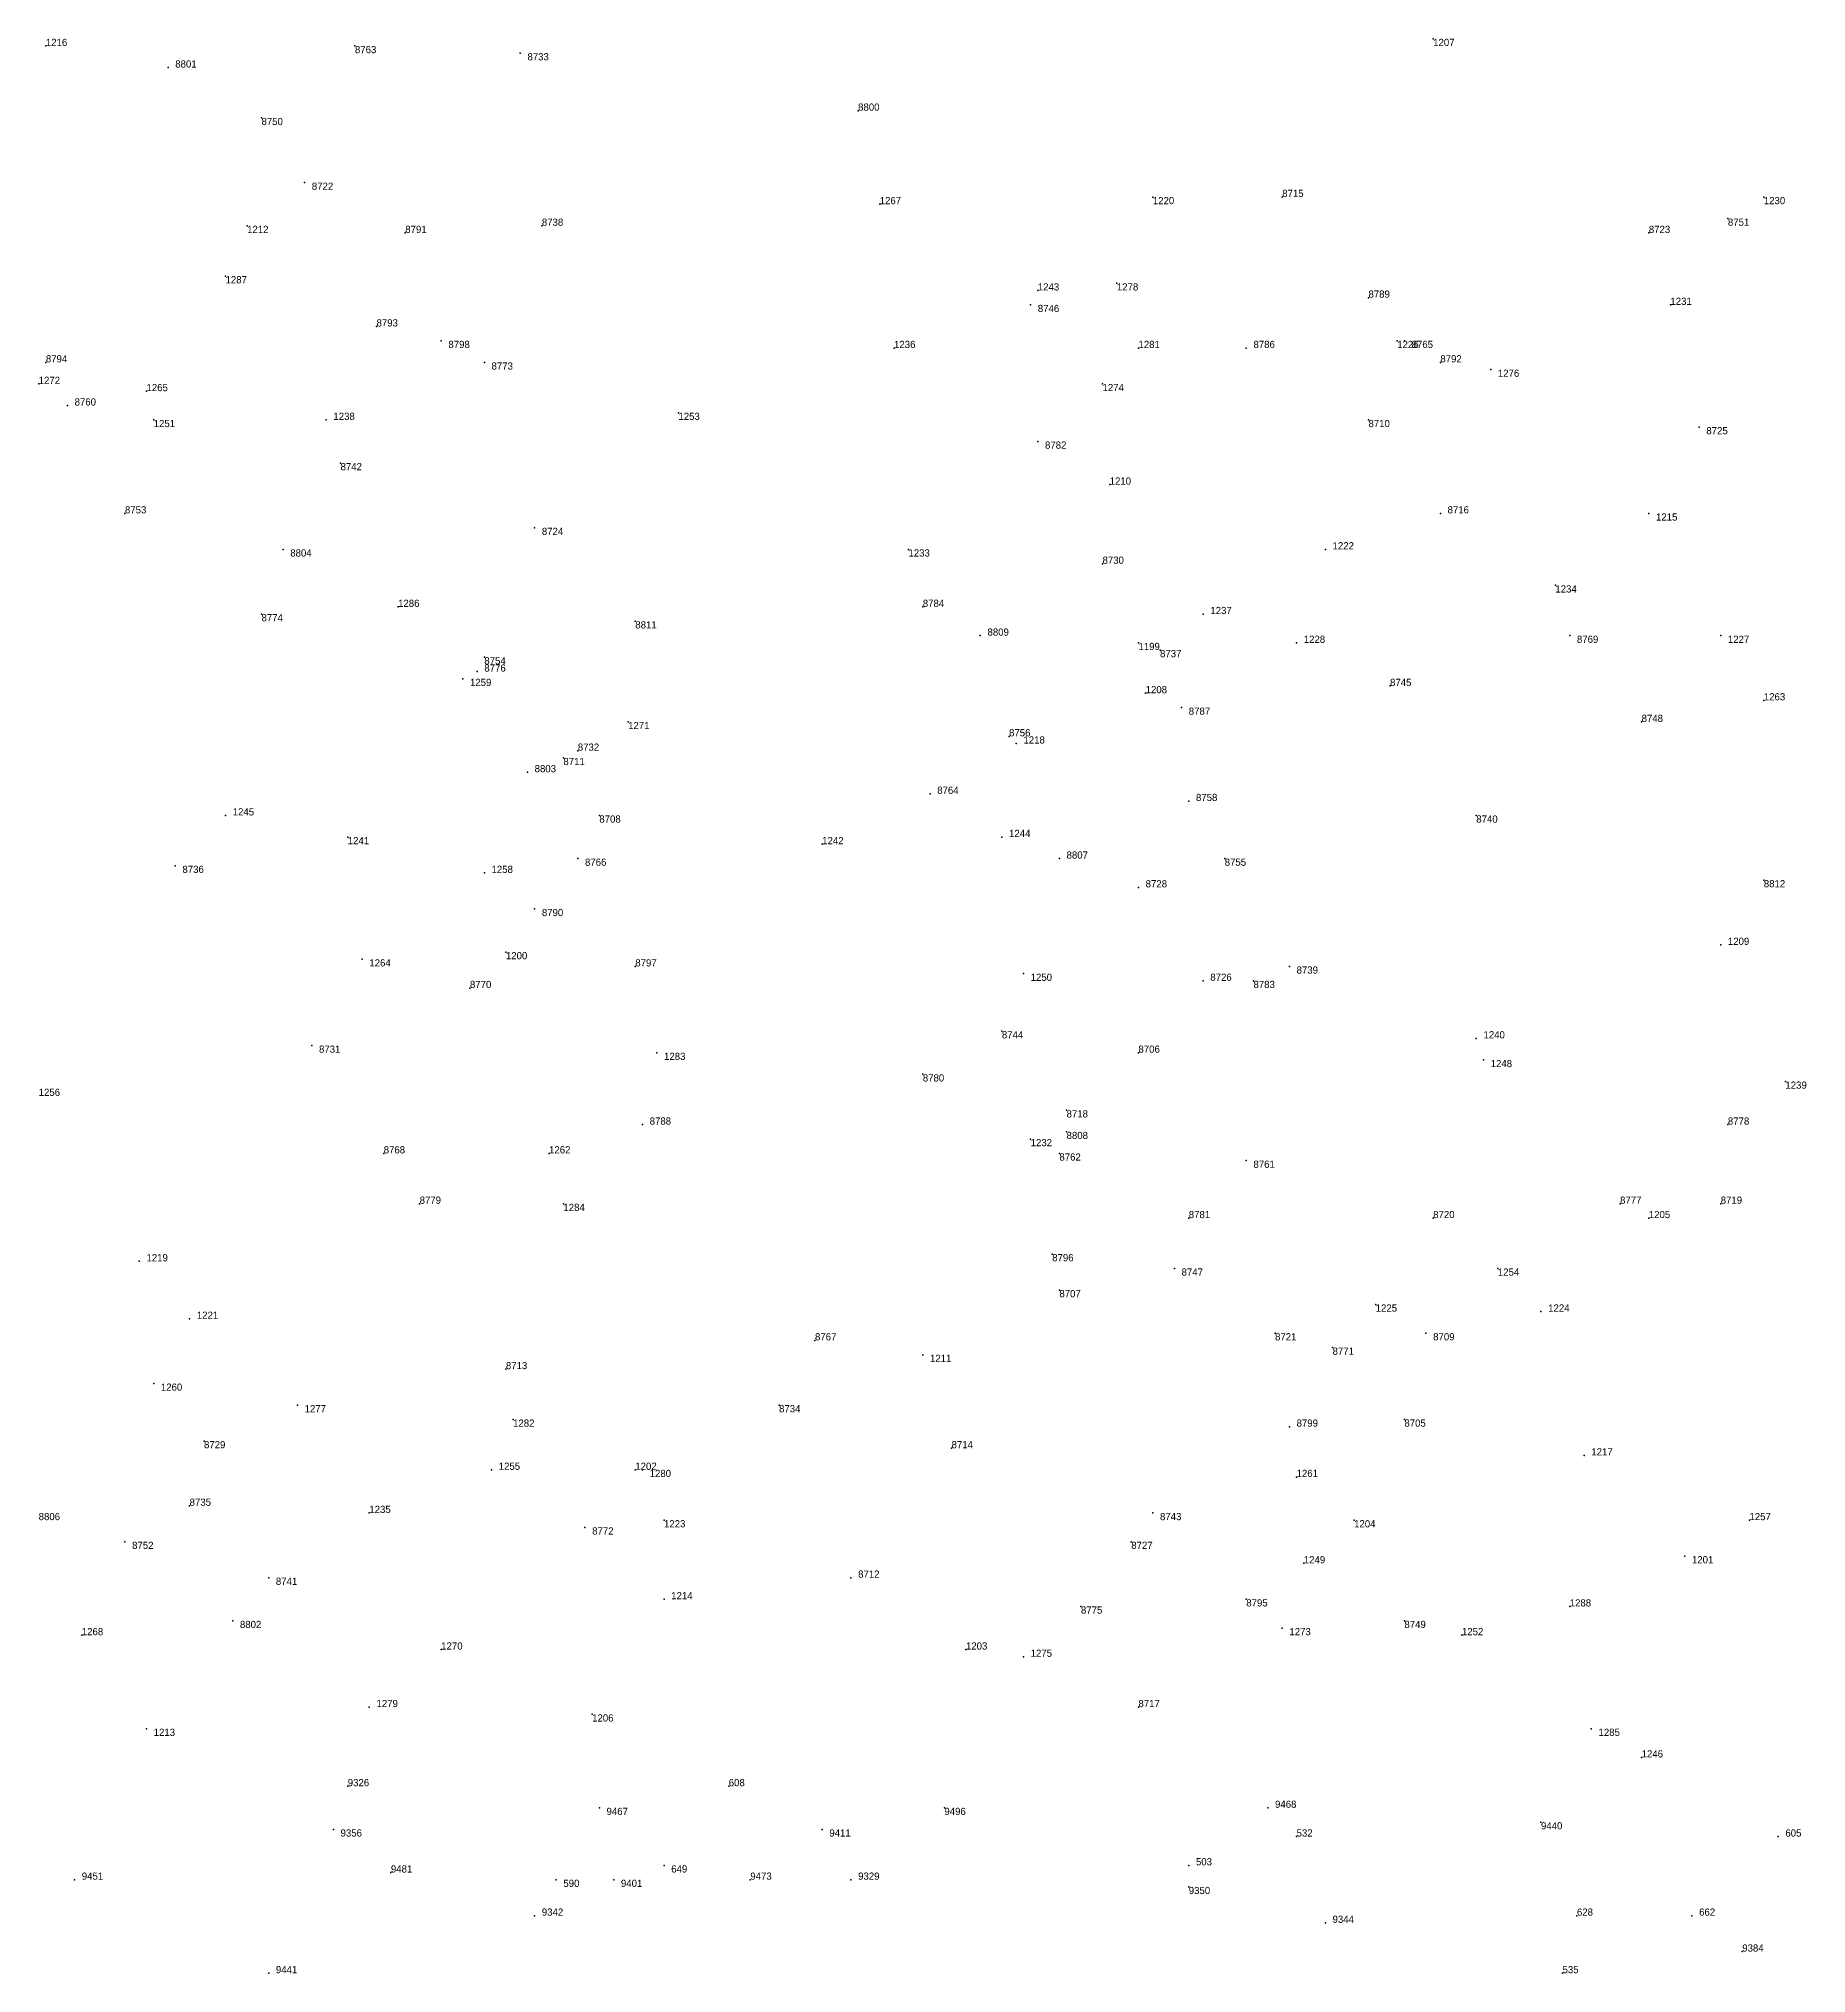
# Model space of a CAD drawing. Extents: x -0.07 to 1.1, y -0.07 to 1.1.
# Drawn here: x 0.507 to 0.7529, y 0.224 to 0.493 of the extents above; entities that cross this region are included whole.
import ezdxf

# ---------------------------------------------------------------- set-up
doc = ezdxf.new("R2010")
doc.units = 0
for name, color, linetype in [('Facilities', 3, 'CONTINUOUS'), ('Normals', 1, 'CONTINUOUS'), ('Source_points', 5, 'CONTINUOUS'), ('Text', 3, 'CONTINUOUS')]:
    doc.layers.add(name, color=color, linetype=linetype)

msp = doc.modelspace()

# ---------------------------------------------------------------- linework, layer by layer
at = {"layer": 'Facilities', "color": 3}
for p in [(0.701, 0.493), (0.508, 0.492), (0.551, 0.492, 1), (0.574, 0.491, 1), (0.525, 0.489, 1), (0.538, 0.482, 1), (0.621, 0.483, 1), (0.544, 0.473, 1), (0.662, 0.471), (0.68, 0.471, 1), (0.747, 0.471), (0.624, 0.47), (0.536, 0.467), (0.558, 0.466, 1), (0.577, 0.467, 1), (0.731, 0.466, 1), (0.742, 0.468, 1), (0.533, 0.46), (0.646, 0.458), (0.657, 0.459), (0.645, 0.456, 1), (0.692, 0.457, 1), (0.734, 0.456), (0.554, 0.453, 1), (0.563, 0.451, 1), (0.626, 0.45), (0.66, 0.45), (0.675, 0.45, 1), (0.696, 0.451), (0.697, 0.451, 1), (0.508, 0.448, 1), (0.569, 0.448, 1), (0.702, 0.448, 1), (0.709, 0.447), (0.507, 0.445), (0.522, 0.444), (0.655, 0.445), (0.511, 0.442, 1), (0.523, 0.44), (0.547, 0.44), (0.596, 0.441), (0.692, 0.44, 1), (0.738, 0.439, 1), (0.646, 0.437, 1), (0.549, 0.434, 1), (0.656, 0.431), (0.519, 0.427, 1), (0.702, 0.427, 1), (0.731, 0.427), (0.576, 0.425, 1), (0.541, 0.422, 1), (0.628, 0.422), (0.655, 0.42, 1), (0.686, 0.422), (0.718, 0.417), (0.538, 0.413, 1), (0.557, 0.414), (0.59, 0.412, 1), (0.63, 0.414, 1), (0.669, 0.413), (0.638, 0.41, 1), (0.66, 0.409), (0.682, 0.409), (0.72, 0.41, 1), (0.741, 0.41), (0.569, 0.407, 1), (0.663, 0.408, 1), (0.566, 0.404), (0.568, 0.405, 1), (0.661, 0.402), (0.695, 0.403, 1), (0.747, 0.401), (0.666, 0.4, 1), (0.589, 0.398), (0.642, 0.396, 1), (0.73, 0.398, 1), (0.58, 0.393, 1), (0.582, 0.394, 1), (0.643, 0.395), (0.575, 0.391, 1), (0.631, 0.388, 1), (0.533, 0.385), (0.585, 0.385, 1), (0.667, 0.387, 1), (0.707, 0.385, 1), (0.55, 0.382), (0.616, 0.381), (0.641, 0.382), (0.526, 0.378, 1), (0.569, 0.377), (0.582, 0.379, 1), (0.649, 0.379, 1), (0.672, 0.379, 1), (0.66, 0.375, 1), (0.747, 0.376, 1), (0.576, 0.372, 1), (0.572, 0.366), (0.741, 0.367), (0.552, 0.365), (0.59, 0.364, 1), (0.681, 0.364, 1), (0.567, 0.361, 1), (0.644, 0.363), (0.669, 0.362, 1), (0.676, 0.362, 1), (0.545, 0.353, 1), (0.641, 0.355, 1), (0.707, 0.354), (0.593, 0.352), (0.66, 0.352, 1), (0.708, 0.351), (0.63, 0.349, 1), (0.75, 0.348), (0.591, 0.342, 1), (0.65, 0.344, 1), (0.742, 0.342, 1), (0.645, 0.34), (0.65, 0.341, 1), (0.555, 0.338, 1), (0.578, 0.338), (0.649, 0.338, 1), (0.675, 0.337, 1), (0.56, 0.331, 1), (0.58, 0.331), (0.727, 0.331, 1), (0.741, 0.331, 1), (0.667, 0.329, 1), (0.701, 0.329, 1), (0.731, 0.329), (0.521, 0.323), (0.648, 0.324, 1), (0.665, 0.322, 1), (0.71, 0.322), (0.649, 0.319, 1), (0.528, 0.315), (0.693, 0.317), (0.716, 0.316), (0.679, 0.313, 1), (0.7, 0.313, 1), (0.615, 0.312, 1), (0.63, 0.31), (0.687, 0.311, 1), (0.572, 0.308, 1), (0.523, 0.306), (0.543, 0.303), (0.61, 0.303, 1), (0.573, 0.301), (0.681, 0.3, 1), (0.697, 0.301, 1), (0.53, 0.298, 1), (0.634, 0.297, 1), (0.722, 0.296), (0.57, 0.294), (0.59, 0.294), (0.591, 0.294), (0.682, 0.293), (0.528, 0.289, 1), (0.553, 0.288), (0.662, 0.288, 1), (0.583, 0.286, 1), (0.594, 0.287), (0.69, 0.287), (0.745, 0.287), (0.519, 0.284, 1), (0.659, 0.284, 1), (0.683, 0.281), (0.736, 0.282), (0.539, 0.279, 1), (0.62, 0.279, 1), (0.594, 0.276), (0.652, 0.275, 1), (0.675, 0.276, 1), (0.72, 0.275), (0.534, 0.273, 1), (0.68, 0.272), (0.697, 0.273, 1), (0.513, 0.271), (0.705, 0.271), (0.563, 0.269), (0.636, 0.269), (0.644, 0.268), (0.553, 0.261), (0.66, 0.261, 1), (0.584, 0.26), (0.522, 0.258), (0.723, 0.258), (0.73, 0.254), (0.55, 0.25, 1), (0.603, 0.25), (0.585, 0.247, 1), (0.633, 0.247, 1), (0.678, 0.247, 1), (0.716, 0.245, 1), (0.548, 0.244, 1), (0.616, 0.244, 1), (0.682, 0.243), (0.749, 0.243), (0.512, 0.237, 1), (0.556, 0.238, 1), (0.579, 0.237), (0.587, 0.237, 1), (0.594, 0.239), (0.606, 0.237, 1), (0.62, 0.237, 1), (0.667, 0.239), (0.667, 0.236, 1), (0.576, 0.232, 1), (0.721, 0.232), (0.737, 0.232), (0.686, 0.231, 1), (0.744, 0.227, 1), (0.539, 0.224, 1), (0.719, 0.224)]:
    msp.add_point(p, dxfattribs=at)
at = {"layer": 'Normals', "color": 1}
for p, q in [((0.701, 0.493), (0.701, 0.493, 0.1)), ((0.508, 0.492), (0.508, 0.492, 0.1)), ((0.551, 0.492, 1), (0.551, 0.492, 1.1)), ((0.574, 0.491, 1), (0.574, 0.491, 1.1)), ((0.525, 0.489, 1), (0.525, 0.489, 1.1)), ((0.538, 0.482, 1), (0.538, 0.482, 1.1)), ((0.621, 0.483, 1), (0.621, 0.483, 1.1)), ((0.544, 0.473, 1), (0.544, 0.473, 1.1)), ((0.662, 0.471), (0.662, 0.471, 0.1)), ((0.68, 0.471, 1), (0.68, 0.471, 1.1)), ((0.747, 0.471), (0.747, 0.471, 0.1)), ((0.624, 0.47), (0.624, 0.47, 0.1)), ((0.536, 0.467), (0.536, 0.467, 0.1)), ((0.558, 0.466, 1), (0.558, 0.466, 1.1)), ((0.577, 0.467, 1), (0.577, 0.467, 1.1)), ((0.731, 0.466, 1), (0.731, 0.466, 1.1)), ((0.742, 0.468, 1), (0.742, 0.468, 1.1)), ((0.533, 0.46), (0.533, 0.46, 0.1)), ((0.646, 0.458), (0.646, 0.458, 0.1)), ((0.657, 0.459), (0.657, 0.459, 0.1)), ((0.645, 0.456, 1), (0.645, 0.456, 1.1)), ((0.692, 0.457, 1), (0.692, 0.457, 1.1)), ((0.734, 0.456), (0.734, 0.456, 0.1)), ((0.554, 0.453, 1), (0.554, 0.453, 1.1)), ((0.563, 0.451, 1), (0.563, 0.451, 1.1)), ((0.626, 0.45), (0.626, 0.45, 0.1)), ((0.66, 0.45), (0.66, 0.45, 0.1)), ((0.675, 0.45, 1), (0.675, 0.45, 1.1)), ((0.696, 0.451), (0.696, 0.451, 0.1)), ((0.697, 0.451, 1), (0.697, 0.451, 1.1)), ((0.508, 0.448, 1), (0.508, 0.448, 1.1)), ((0.569, 0.448, 1), (0.569, 0.448, 1.1)), ((0.702, 0.448, 1), (0.702, 0.448, 1.1)), ((0.709, 0.447), (0.709, 0.447, 0.1)), ((0.507, 0.445), (0.507, 0.445, 0.1)), ((0.522, 0.444), (0.522, 0.444, 0.1)), ((0.655, 0.445), (0.655, 0.445, 0.1)), ((0.511, 0.442, 1), (0.511, 0.442, 1.1)), ((0.523, 0.44), (0.523, 0.44, 0.1)), ((0.547, 0.44), (0.547, 0.44, 0.1)), ((0.596, 0.441), (0.596, 0.441, 0.1)), ((0.692, 0.44, 1), (0.692, 0.44, 1.1)), ((0.738, 0.439, 1), (0.738, 0.439, 1.1)), ((0.646, 0.437, 1), (0.646, 0.437, 1.1)), ((0.549, 0.434, 1), (0.549, 0.434, 1.1)), ((0.656, 0.431), (0.656, 0.431, 0.1)), ((0.519, 0.427, 1), (0.519, 0.427, 1.1)), ((0.702, 0.427, 1), (0.702, 0.427, 1.1)), ((0.731, 0.427), (0.731, 0.427, 0.1)), ((0.576, 0.425, 1), (0.576, 0.425, 1.1)), ((0.541, 0.422, 1), (0.541, 0.422, 1.1)), ((0.628, 0.422), (0.628, 0.422, 0.1)), ((0.655, 0.42, 1), (0.655, 0.42, 1.1)), ((0.686, 0.422), (0.686, 0.422, 0.1)), ((0.718, 0.417), (0.718, 0.417, 0.1)), ((0.538, 0.413, 1), (0.538, 0.413, 1.1)), ((0.557, 0.414), (0.557, 0.414, 0.1)), ((0.59, 0.412, 1), (0.59, 0.412, 1.1)), ((0.63, 0.414, 1), (0.63, 0.414, 1.1)), ((0.669, 0.413), (0.669, 0.413, 0.1)), ((0.638, 0.41, 1), (0.638, 0.41, 1.1)), ((0.66, 0.409), (0.66, 0.409, 0.1)), ((0.682, 0.409), (0.682, 0.409, 0.1)), ((0.72, 0.41, 1), (0.72, 0.41, 1.1)), ((0.741, 0.41), (0.741, 0.41, 0.1)), ((0.569, 0.407, 1), (0.569, 0.407, 1.1)), ((0.663, 0.408, 1), (0.663, 0.408, 1.1)), ((0.566, 0.404), (0.566, 0.404, 0.1)), ((0.568, 0.405, 1), (0.568, 0.405, 1.1)), ((0.661, 0.402), (0.661, 0.402, 0.1)), ((0.695, 0.403, 1), (0.695, 0.403, 1.1)), ((0.747, 0.401), (0.747, 0.401, 0.1)), ((0.666, 0.4, 1), (0.666, 0.4, 1.1)), ((0.589, 0.398), (0.589, 0.398, 0.1)), ((0.642, 0.396, 1), (0.642, 0.396, 1.1)), ((0.73, 0.398, 1), (0.73, 0.398, 1.1)), ((0.58, 0.393, 1), (0.58, 0.393, 1.1)), ((0.582, 0.394, 1), (0.582, 0.394, 1.1)), ((0.643, 0.395), (0.643, 0.395, 0.1)), ((0.575, 0.391, 1), (0.575, 0.391, 1.1)), ((0.631, 0.388, 1), (0.631, 0.388, 1.1)), ((0.533, 0.385), (0.533, 0.385, 0.1)), ((0.585, 0.385, 1), (0.585, 0.385, 1.1)), ((0.667, 0.387, 1), (0.667, 0.387, 1.1)), ((0.707, 0.385, 1), (0.707, 0.385, 1.1)), ((0.55, 0.382), (0.55, 0.382, 0.1)), ((0.616, 0.381), (0.616, 0.381, 0.1)), ((0.641, 0.382), (0.641, 0.382, 0.1)), ((0.526, 0.378, 1), (0.526, 0.378, 1.1)), ((0.569, 0.377), (0.569, 0.377, 0.1)), ((0.582, 0.379, 1), (0.582, 0.379, 1.1)), ((0.649, 0.379, 1), (0.649, 0.379, 1.1)), ((0.672, 0.379, 1), (0.672, 0.379, 1.1)), ((0.66, 0.375, 1), (0.66, 0.375, 1.1)), ((0.747, 0.376, 1), (0.747, 0.376, 1.1)), ((0.576, 0.372, 1), (0.576, 0.372, 1.1)), ((0.572, 0.366), (0.572, 0.366, 0.1)), ((0.741, 0.367), (0.741, 0.367, 0.1)), ((0.552, 0.365), (0.552, 0.365, 0.1)), ((0.59, 0.364, 1), (0.59, 0.364, 1.1)), ((0.681, 0.364, 1), (0.681, 0.364, 1.1)), ((0.567, 0.361, 1), (0.567, 0.361, 1.1)), ((0.644, 0.363), (0.644, 0.363, 0.1)), ((0.669, 0.362, 1), (0.669, 0.362, 1.1)), ((0.676, 0.362, 1), (0.676, 0.362, 1.1)), ((0.545, 0.353, 1), (0.545, 0.353, 1.1)), ((0.641, 0.355, 1), (0.641, 0.355, 1.1)), ((0.707, 0.354), (0.707, 0.354, 0.1)), ((0.593, 0.352), (0.593, 0.352, 0.1)), ((0.66, 0.352, 1), (0.66, 0.352, 1.1)), ((0.708, 0.351), (0.708, 0.351, 0.1)), ((0.63, 0.349, 1), (0.63, 0.349, 1.1)), ((0.75, 0.348), (0.75, 0.348, 0.1)), ((0.591, 0.342, 1), (0.591, 0.342, 1.1)), ((0.65, 0.344, 1), (0.65, 0.344, 1.1)), ((0.742, 0.342, 1), (0.742, 0.342, 1.1)), ((0.645, 0.34), (0.645, 0.34, 0.1)), ((0.65, 0.341, 1), (0.65, 0.341, 1.1)), ((0.555, 0.338, 1), (0.555, 0.338, 1.1)), ((0.578, 0.338), (0.578, 0.338, 0.1)), ((0.649, 0.338, 1), (0.649, 0.338, 1.1)), ((0.675, 0.337, 1), (0.675, 0.337, 1.1)), ((0.56, 0.331, 1), (0.56, 0.331, 1.1)), ((0.58, 0.331), (0.58, 0.331, 0.1)), ((0.727, 0.331, 1), (0.727, 0.331, 1.1)), ((0.741, 0.331, 1), (0.741, 0.331, 1.1)), ((0.667, 0.329, 1), (0.667, 0.329, 1.1)), ((0.701, 0.329, 1), (0.701, 0.329, 1.1)), ((0.731, 0.329), (0.731, 0.329, 0.1)), ((0.521, 0.323), (0.521, 0.323, 0.1)), ((0.648, 0.324, 1), (0.648, 0.324, 1.1)), ((0.665, 0.322, 1), (0.665, 0.322, 1.1)), ((0.71, 0.322), (0.71, 0.322, 0.1)), ((0.649, 0.319, 1), (0.649, 0.319, 1.1)), ((0.528, 0.315), (0.528, 0.315, 0.1)), ((0.693, 0.317), (0.693, 0.317, 0.1)), ((0.716, 0.316), (0.716, 0.316, 0.1)), ((0.679, 0.313, 1), (0.679, 0.313, 1.1)), ((0.7, 0.313, 1), (0.7, 0.313, 1.1)), ((0.615, 0.312, 1), (0.615, 0.312, 1.1)), ((0.63, 0.31), (0.63, 0.31, 0.1)), ((0.687, 0.311, 1), (0.687, 0.311, 1.1)), ((0.572, 0.308, 1), (0.572, 0.308, 1.1)), ((0.523, 0.306), (0.523, 0.306, 0.1)), ((0.543, 0.303), (0.543, 0.303, 0.1)), ((0.61, 0.303, 1), (0.61, 0.303, 1.1)), ((0.573, 0.301), (0.573, 0.301, 0.1)), ((0.681, 0.3, 1), (0.681, 0.3, 1.1)), ((0.697, 0.301, 1), (0.697, 0.301, 1.1)), ((0.53, 0.298, 1), (0.53, 0.298, 1.1)), ((0.634, 0.297, 1), (0.634, 0.297, 1.1)), ((0.722, 0.296), (0.722, 0.296, 0.1)), ((0.57, 0.294), (0.57, 0.294, 0.1)), ((0.59, 0.294), (0.59, 0.294, 0.1)), ((0.591, 0.294), (0.591, 0.294, 0.1)), ((0.682, 0.293), (0.682, 0.293, 0.1)), ((0.528, 0.289, 1), (0.528, 0.289, 1.1)), ((0.553, 0.288), (0.553, 0.288, 0.1)), ((0.662, 0.288, 1), (0.662, 0.288, 1.1)), ((0.583, 0.286, 1), (0.583, 0.286, 1.1)), ((0.594, 0.287), (0.594, 0.287, 0.1)), ((0.69, 0.287), (0.69, 0.287, 0.1)), ((0.745, 0.287), (0.745, 0.287, 0.1)), ((0.519, 0.284, 1), (0.519, 0.284, 1.1)), ((0.659, 0.284, 1), (0.659, 0.284, 1.1)), ((0.683, 0.281), (0.683, 0.281, 0.1)), ((0.736, 0.282), (0.736, 0.282, 0.1)), ((0.539, 0.279, 1), (0.539, 0.279, 1.1)), ((0.62, 0.279, 1), (0.62, 0.279, 1.1)), ((0.594, 0.276), (0.594, 0.276, 0.1)), ((0.652, 0.275, 1), (0.652, 0.275, 1.1)), ((0.675, 0.276, 1), (0.675, 0.276, 1.1)), ((0.72, 0.275), (0.72, 0.275, 0.1)), ((0.534, 0.273, 1), (0.534, 0.273, 1.1)), ((0.68, 0.272), (0.68, 0.272, 0.1)), ((0.697, 0.273, 1), (0.697, 0.273, 1.1)), ((0.513, 0.271), (0.513, 0.271, 0.1)), ((0.705, 0.271), (0.705, 0.271, 0.1)), ((0.563, 0.269), (0.563, 0.269, 0.1)), ((0.636, 0.269), (0.636, 0.269, 0.1)), ((0.644, 0.268), (0.644, 0.268, 0.1)), ((0.553, 0.261), (0.553, 0.261, 0.1)), ((0.66, 0.261, 1), (0.66, 0.261, 1.1)), ((0.584, 0.26), (0.584, 0.26, 0.1)), ((0.522, 0.258), (0.522, 0.258, 0.1)), ((0.723, 0.258), (0.723, 0.258, 0.1)), ((0.73, 0.254), (0.73, 0.254, 0.1)), ((0.55, 0.25, 1), (0.55, 0.25, 1.1)), ((0.603, 0.25), (0.603, 0.25, 0.1)), ((0.585, 0.247, 1), (0.585, 0.247, 1.1)), ((0.633, 0.247, 1), (0.633, 0.247, 1.1)), ((0.678, 0.247, 1), (0.678, 0.247, 1.1)), ((0.716, 0.245, 1), (0.716, 0.245, 1.1)), ((0.548, 0.244, 1), (0.548, 0.244, 1.1)), ((0.616, 0.244, 1), (0.616, 0.244, 1.1)), ((0.682, 0.243), (0.682, 0.243, 0.1)), ((0.749, 0.243), (0.749, 0.243, 0.1)), ((0.512, 0.237, 1), (0.512, 0.237, 1.1)), ((0.556, 0.238, 1), (0.556, 0.238, 1.1)), ((0.579, 0.237), (0.579, 0.237, 0.1)), ((0.587, 0.237, 1), (0.587, 0.237, 1.1)), ((0.594, 0.239), (0.594, 0.239, 0.1)), ((0.606, 0.237, 1), (0.606, 0.237, 1.1)), ((0.62, 0.237, 1), (0.62, 0.237, 1.1)), ((0.667, 0.239), (0.667, 0.239, 0.1)), ((0.667, 0.236, 1), (0.667, 0.236, 1.1)), ((0.576, 0.232, 1), (0.576, 0.232, 1.1)), ((0.721, 0.232), (0.721, 0.232, 0.1)), ((0.737, 0.232), (0.737, 0.232, 0.1)), ((0.686, 0.231, 1), (0.686, 0.231, 1.1)), ((0.744, 0.227, 1), (0.744, 0.227, 1.1)), ((0.539, 0.224, 1), (0.539, 0.224, 1.1)), ((0.719, 0.224), (0.719, 0.224, 0.1))]:
    msp.add_line(p, q, dxfattribs=at)
at = {"layer": 'Source_points', "color": 5}
for p in [(0.701, 0.493), (0.508, 0.492), (0.551, 0.492, 1), (0.574, 0.491, 1), (0.525, 0.489, 1), (0.538, 0.482, 1), (0.621, 0.483, 1), (0.544, 0.473, 1), (0.662, 0.471), (0.68, 0.471, 1), (0.747, 0.471), (0.624, 0.47), (0.536, 0.467), (0.558, 0.466, 1), (0.577, 0.467, 1), (0.731, 0.466, 1), (0.742, 0.468, 1), (0.533, 0.46), (0.646, 0.458), (0.657, 0.459), (0.645, 0.456, 1), (0.692, 0.457, 1), (0.734, 0.456), (0.554, 0.453, 1), (0.563, 0.451, 1), (0.626, 0.45), (0.66, 0.45), (0.675, 0.45, 1), (0.696, 0.451), (0.697, 0.451, 1), (0.508, 0.448, 1), (0.569, 0.448, 1), (0.702, 0.448, 1), (0.709, 0.447), (0.507, 0.445), (0.522, 0.444), (0.655, 0.445), (0.511, 0.442, 1), (0.523, 0.44), (0.547, 0.44), (0.596, 0.441), (0.692, 0.44, 1), (0.738, 0.439, 1), (0.646, 0.437, 1), (0.549, 0.434, 1), (0.656, 0.431), (0.519, 0.427, 1), (0.702, 0.427, 1), (0.731, 0.427), (0.576, 0.425, 1), (0.541, 0.422, 1), (0.628, 0.422), (0.655, 0.42, 1), (0.686, 0.422), (0.718, 0.417), (0.538, 0.413, 1), (0.557, 0.414), (0.59, 0.412, 1), (0.63, 0.414, 1), (0.669, 0.413), (0.638, 0.41, 1), (0.66, 0.409), (0.682, 0.409), (0.72, 0.41, 1), (0.741, 0.41), (0.569, 0.407, 1), (0.663, 0.408, 1), (0.566, 0.404), (0.568, 0.405, 1), (0.661, 0.402), (0.695, 0.403, 1), (0.747, 0.401), (0.666, 0.4, 1), (0.589, 0.398), (0.642, 0.396, 1), (0.73, 0.398, 1), (0.58, 0.393, 1), (0.582, 0.394, 1), (0.643, 0.395), (0.575, 0.391, 1), (0.631, 0.388, 1), (0.533, 0.385), (0.585, 0.385, 1), (0.667, 0.387, 1), (0.707, 0.385, 1), (0.55, 0.382), (0.616, 0.381), (0.641, 0.382), (0.526, 0.378, 1), (0.569, 0.377), (0.582, 0.379, 1), (0.649, 0.379, 1), (0.672, 0.379, 1), (0.66, 0.375, 1), (0.747, 0.376, 1), (0.576, 0.372, 1), (0.572, 0.366), (0.741, 0.367), (0.552, 0.365), (0.59, 0.364, 1), (0.681, 0.364, 1), (0.567, 0.361, 1), (0.644, 0.363), (0.669, 0.362, 1), (0.676, 0.362, 1), (0.545, 0.353, 1), (0.641, 0.355, 1), (0.707, 0.354), (0.593, 0.352), (0.66, 0.352, 1), (0.708, 0.351), (0.63, 0.349, 1), (0.75, 0.348), (0.591, 0.342, 1), (0.65, 0.344, 1), (0.742, 0.342, 1), (0.645, 0.34), (0.65, 0.341, 1), (0.555, 0.338, 1), (0.578, 0.338), (0.649, 0.338, 1), (0.675, 0.337, 1), (0.56, 0.331, 1), (0.58, 0.331), (0.727, 0.331, 1), (0.741, 0.331, 1), (0.667, 0.329, 1), (0.701, 0.329, 1), (0.731, 0.329), (0.521, 0.323), (0.648, 0.324, 1), (0.665, 0.322, 1), (0.71, 0.322), (0.649, 0.319, 1), (0.528, 0.315), (0.693, 0.317), (0.716, 0.316), (0.679, 0.313, 1), (0.7, 0.313, 1), (0.615, 0.312, 1), (0.63, 0.31), (0.687, 0.311, 1), (0.572, 0.308, 1), (0.523, 0.306), (0.543, 0.303), (0.61, 0.303, 1), (0.573, 0.301), (0.681, 0.3, 1), (0.697, 0.301, 1), (0.53, 0.298, 1), (0.634, 0.297, 1), (0.722, 0.296), (0.57, 0.294), (0.59, 0.294), (0.591, 0.294), (0.682, 0.293), (0.528, 0.289, 1), (0.553, 0.288), (0.662, 0.288, 1), (0.583, 0.286, 1), (0.594, 0.287), (0.69, 0.287), (0.745, 0.287), (0.519, 0.284, 1), (0.659, 0.284, 1), (0.683, 0.281), (0.736, 0.282), (0.539, 0.279, 1), (0.62, 0.279, 1), (0.594, 0.276), (0.652, 0.275, 1), (0.675, 0.276, 1), (0.72, 0.275), (0.534, 0.273, 1), (0.68, 0.272), (0.697, 0.273, 1), (0.513, 0.271), (0.705, 0.271), (0.563, 0.269), (0.636, 0.269), (0.644, 0.268), (0.553, 0.261), (0.66, 0.261, 1), (0.584, 0.26), (0.522, 0.258), (0.723, 0.258), (0.73, 0.254), (0.55, 0.25, 1), (0.603, 0.25), (0.585, 0.247, 1), (0.633, 0.247, 1), (0.678, 0.247, 1), (0.716, 0.245, 1), (0.548, 0.244, 1), (0.616, 0.244, 1), (0.682, 0.243), (0.749, 0.243), (0.512, 0.237, 1), (0.556, 0.238, 1), (0.579, 0.237), (0.587, 0.237, 1), (0.594, 0.239), (0.606, 0.237, 1), (0.62, 0.237, 1), (0.667, 0.239), (0.667, 0.236, 1), (0.576, 0.232, 1), (0.721, 0.232), (0.737, 0.232), (0.686, 0.231, 1), (0.744, 0.227, 1), (0.539, 0.224, 1), (0.719, 0.224)]:
    msp.add_point(p, dxfattribs=at)

# ---------------------------------------------------------------- texts
at = {"layer": 'Text', "color": 3}
for s, p in [('1216', (0.508, 0.492)), ('1207', (0.701, 0.492)), ('8801', (0.526, 0.489, 1)), ('8763', (0.551, 0.491, 1)), ('8733', (0.575, 0.49, 1)), ('8750', (0.538, 0.481, 1)), ('8800', (0.621, 0.483, 1)), ('8722', (0.545, 0.472, 1)), ('1267', (0.624, 0.47)), ('1220', (0.662, 0.47)), ('8715', (0.68, 0.471, 1)), ('1230', (0.747, 0.47)), ('1212', (0.536, 0.466)), ('8791', (0.558, 0.466, 1)), ('8738', (0.577, 0.467, 1)), ('8723', (0.731, 0.466, 1)), ('8751', (0.742, 0.467, 1)), ('1287', (0.533, 0.459)), ('1243', (0.646, 0.458)), ('1278', (0.657, 0.458)), ('8789', (0.692, 0.457, 1)), ('8746', (0.646, 0.455, 1)), ('1231', (0.734, 0.456)), ('8793', (0.554, 0.453, 1)), ('8798', (0.564, 0.45, 1)), ('1236', (0.626, 0.45)), ('1281', (0.66, 0.45)), ('8786', (0.676, 0.45, 1)), ('1226', (0.696, 0.45)), ('8765', (0.698, 0.45, 1)), ('8794', (0.508, 0.448, 1)), ('8773', (0.57, 0.447, 1)), ('8792', (0.702, 0.448, 1)), ('1276', (0.71, 0.446)), ('1272', (0.507, 0.445)), ('1265', (0.522, 0.444)), ('1274', (0.655, 0.444)), ('8760', (0.512, 0.442, 1)), ('1251', (0.523, 0.439)), ('1238', (0.548, 0.44)), ('1253', (0.596, 0.44)), ('8710', (0.692, 0.439, 1)), ('8725', (0.739, 0.438, 1)), ('8782', (0.647, 0.436, 1)), ('8742', (0.549, 0.433, 1)), ('1210', (0.656, 0.431)), ('8753', (0.519, 0.427, 1)), ('8716', (0.703, 0.427, 1)), ('1215', (0.732, 0.426)), ('8724', (0.577, 0.424, 1)), ('1222', (0.687, 0.422)), ('8804', (0.542, 0.421, 1)), ('1233', (0.628, 0.421)), ('8730', (0.655, 0.42, 1)), ('1234', (0.718, 0.416)), ('1286', (0.557, 0.414)), ('8784', (0.63, 0.414, 1)), ('8774', (0.538, 0.412, 1)), ('8811', (0.59, 0.411, 1)), ('1237', (0.67, 0.413)), ('8809', (0.639, 0.41, 1)), ('1199', (0.66, 0.408)), ('1228', (0.683, 0.409)), ('8769', (0.721, 0.409, 1)), ('1227', (0.742, 0.409)), ('8754', (0.569, 0.406, 1)), ('8737', (0.663, 0.407, 1)), ('1259', (0.567, 0.403)), ('8776', (0.569, 0.405, 1)), ('8745', (0.695, 0.403, 1)), ('1208', (0.661, 0.402)), ('1263', (0.747, 0.401)), ('8787', (0.667, 0.399, 1)), ('8748', (0.73, 0.398, 1)), ('1271', (0.589, 0.397)), ('8756', (0.642, 0.396, 1)), ('1218', (0.644, 0.395)), ('8711', (0.58, 0.392, 1)), ('8732', (0.582, 0.394, 1)), ('8803', (0.576, 0.391, 1)), ('8764', (0.632, 0.388, 1)), ('8758', (0.668, 0.387, 1)), ('1245', (0.534, 0.385)), ('8708', (0.585, 0.384, 1)), ('8740', (0.707, 0.384, 1)), ('1244', (0.642, 0.382)), ('1241', (0.55, 0.381)), ('1242', (0.616, 0.381)), ('8807', (0.65, 0.379, 1)), ('8736', (0.527, 0.377, 1)), ('1258', (0.57, 0.377)), ('8766', (0.583, 0.378, 1)), ('8755', (0.672, 0.378, 1)), ('8728', (0.661, 0.375, 1)), ('8812', (0.747, 0.375, 1)), ('8790', (0.577, 0.371, 1)), ('1200', (0.572, 0.365)), ('1209', (0.742, 0.367)), ('1264', (0.553, 0.364)), ('8797', (0.59, 0.364, 1)), ('8739', (0.682, 0.363, 1)), ('8770', (0.567, 0.361, 1)), ('1250', (0.645, 0.362)), ('8726', (0.67, 0.362, 1)), ('8783', (0.676, 0.361, 1)), ('8731', (0.546, 0.352, 1)), ('8744', (0.641, 0.354, 1)), ('8706', (0.66, 0.352, 1)), ('1240', (0.708, 0.354)), ('1283', (0.594, 0.351)), ('1248', (0.709, 0.35)), ('8780', (0.63, 0.348, 1)), ('1239', (0.75, 0.347)), ('1256', (0.507, 0.346)), ('8788', (0.592, 0.342, 1)), ('8718', (0.65, 0.343, 1)), ('8778', (0.742, 0.342, 1)), ('8768', (0.555, 0.338, 1)), ('1262', (0.578, 0.338)), ('1232', (0.645, 0.339)), ('8808', (0.65, 0.34, 1)), ('8762', (0.649, 0.337, 1)), ('8761', (0.676, 0.336, 1)), ('8779', (0.56, 0.331, 1)), ('1284', (0.58, 0.33)), ('8777', (0.727, 0.331, 1)), ('8719', (0.741, 0.331, 1)), ('8781', (0.667, 0.329, 1)), ('8720', (0.701, 0.329, 1)), ('1205', (0.731, 0.329)), ('1219', (0.522, 0.323)), ('8796', (0.648, 0.323, 1)), ('8747', (0.666, 0.321, 1)), ('1254', (0.71, 0.321)), ('8707', (0.649, 0.318, 1)), ('1221', (0.529, 0.315)), ('1225', (0.693, 0.316)), ('1224', (0.717, 0.316)), ('8767', (0.615, 0.312, 1)), ('8721', (0.679, 0.312, 1)), ('8709', (0.701, 0.312, 1)), ('1211', (0.631, 0.309)), ('8771', (0.687, 0.31, 1)), ('8713', (0.572, 0.308, 1)), ('1260', (0.524, 0.305)), ('1277', (0.544, 0.302)), ('8734', (0.61, 0.302, 1)), ('1282', (0.573, 0.3)), ('8799', (0.682, 0.3, 1)), ('8705', (0.697, 0.3, 1)), ('8729', (0.53, 0.297, 1)), ('8714', (0.634, 0.297, 1)), ('1217', (0.723, 0.296)), ('1255', (0.571, 0.294)), ('1202', (0.59, 0.294)), ('1280', (0.592, 0.293)), ('1261', (0.682, 0.293)), ('8806', (0.507, 0.287, 1)), ('8735', (0.528, 0.289, 1)), ('1235', (0.553, 0.288)), ('8743', (0.663, 0.287, 1)), ('1257', (0.745, 0.287)), ('8772', (0.584, 0.285, 1)), ('1223', (0.594, 0.286)), ('1204', (0.69, 0.286)), ('8752', (0.52, 0.283, 1)), ('8727', (0.659, 0.283, 1)), ('8712', (0.621, 0.279, 1)), ('1249', (0.683, 0.281)), ('1201', (0.737, 0.281)), ('8741', (0.54, 0.278, 1)), ('1214', (0.595, 0.276)), ('8775', (0.652, 0.274, 1)), ('8795', (0.675, 0.275, 1)), ('1288', (0.72, 0.275)), ('1268', (0.513, 0.271)), ('8802', (0.535, 0.272, 1)), ('1273', (0.681, 0.271)), ('8749', (0.697, 0.272, 1)), ('1252', (0.705, 0.271)), ('1270', (0.563, 0.269)), ('1203', (0.636, 0.269)), ('1275', (0.645, 0.268)), ('1279', (0.554, 0.261)), ('8717', (0.66, 0.261, 1)), ('1206', (0.584, 0.259)), ('1213', (0.523, 0.257)), ('1285', (0.724, 0.257)), ('1246', (0.73, 0.254)), ('9326', (0.55, 0.25, 1)), ('608', (0.603, 0.25)), ('9468', (0.679, 0.247, 1)), ('9467', (0.586, 0.246, 1)), ('9496', (0.633, 0.246, 1)), ('9440', (0.716, 0.244, 1)), ('9356', (0.549, 0.243, 1)), ('9411', (0.617, 0.243, 1)), ('532', (0.682, 0.243)), ('605', (0.75, 0.243)), ('503', (0.668, 0.239)), ('9451', (0.513, 0.237, 1)), ('9481', (0.556, 0.238, 1)), ('590', (0.58, 0.236)), ('9401', (0.588, 0.236, 1)), ('649', (0.595, 0.238)), ('9473', (0.606, 0.237, 1)), ('9329', (0.621, 0.237, 1)), ('9350', (0.667, 0.235, 1)), ('9342', (0.577, 0.232, 1)), ('9344', (0.687, 0.231, 1)), ('628', (0.721, 0.232)), ('662', (0.738, 0.232)), ('9384', (0.744, 0.227, 1)), ('9441', (0.54, 0.224, 1)), ('535', (0.719, 0.224))]:
    msp.add_text(s, height=0.001, dxfattribs=at).set_placement(p)

doc.saveas('drawing.dxf')
